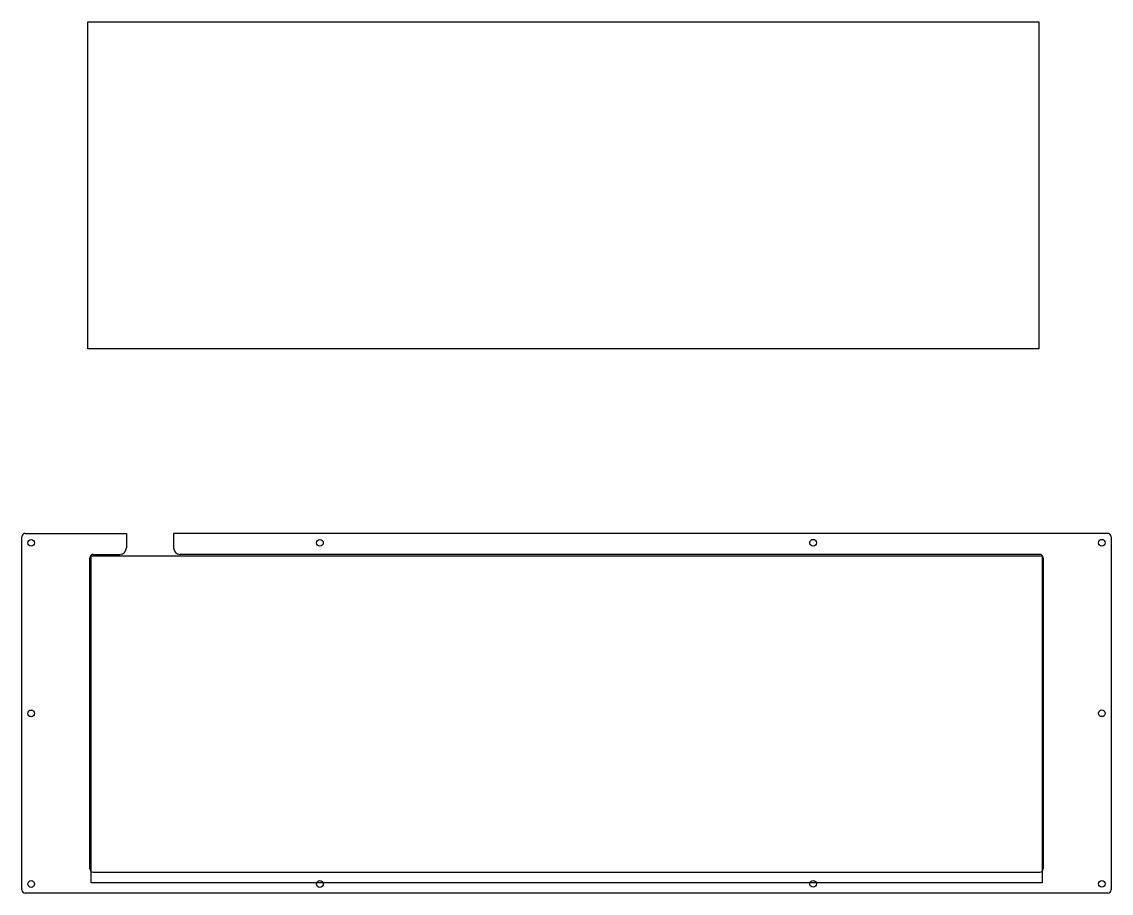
# Model space of a CAD drawing. Header units: millimetres. Extents: x 56 to 382, y -130 to 131.
import ezdxf

# ---------------------------------------------------------------- set-up
doc = ezdxf.new("R2010")
doc.units = ezdxf.units.MM
picture_1 = doc.add_image_def('image1.png', size_in_pixel=(285, 98))

msp = doc.modelspace()

# ---------------------------------------------------------------- linework, layer by layer
for p, q in [((56.83, -22.25), (87.19, -22.25)), ((87.19, -22.25), (87.19, -26.54)), ((381.32, -22.25), (101.31, -22.25)), ((101.31, -22.25), (101.31, -26.54)), ((55.83, -129.09), (55.83, -23.25)), ((382.32, -23.25), (382.32, -129.09)), ((77.2, -28.54), (85.19, -28.54)), ((360.95, -28.54), (103.31, -28.54)), ((76.2, -122.8), (76.2, -29.54)), ((361.95, -29.54), (361.95, -122.8)), ((77.2, -123.8), (360.95, -123.8)), ((381.32, -130.09), (56.83, -130.09))]:
    msp.add_line(p, q)
for centre in [(58.62, -25.07), (145.18, -25.07), (292.97, -25.05), (379.53, -25.05), (58.62, -76.2), (379.53, -76.18), (58.62, -127.33), (145.18, -127.33), (292.97, -127.3), (379.53, -127.3)]:
    msp.add_circle(centre, 1)
for centre, radius, start, end in [((56.83, -23.25), 1, 90, 180), ((381.32, -23.25), 1, 0, 90), ((77.2, -29.54), 1, 90, 180), ((85.19, -26.54), 2, 270, 0), ((103.31, -26.54), 2, 180, 270), ((360.95, -29.54), 1, 0, 90), ((77.2, -122.8), 1, 180, 270), ((360.95, -122.8), 1, 270, 0), ((56.83, -129.09), 1, 180, 270), ((381.32, -129.09), 1, 270, 0)]:
    msp.add_arc(centre, radius, start, end)

# ---------------------------------------------------------------- pictures from other files: only their frames are drawn
image = msp.add_image(picture_1, insert=(75.61, 33.07), size_in_units=(285, 98))
image.dxf.flags = 1
image = msp.add_image(picture_1, insert=(76.61, -126.96), size_in_units=(285, 98))
image.dxf.flags = 1

doc.saveas('drawing.dxf')
